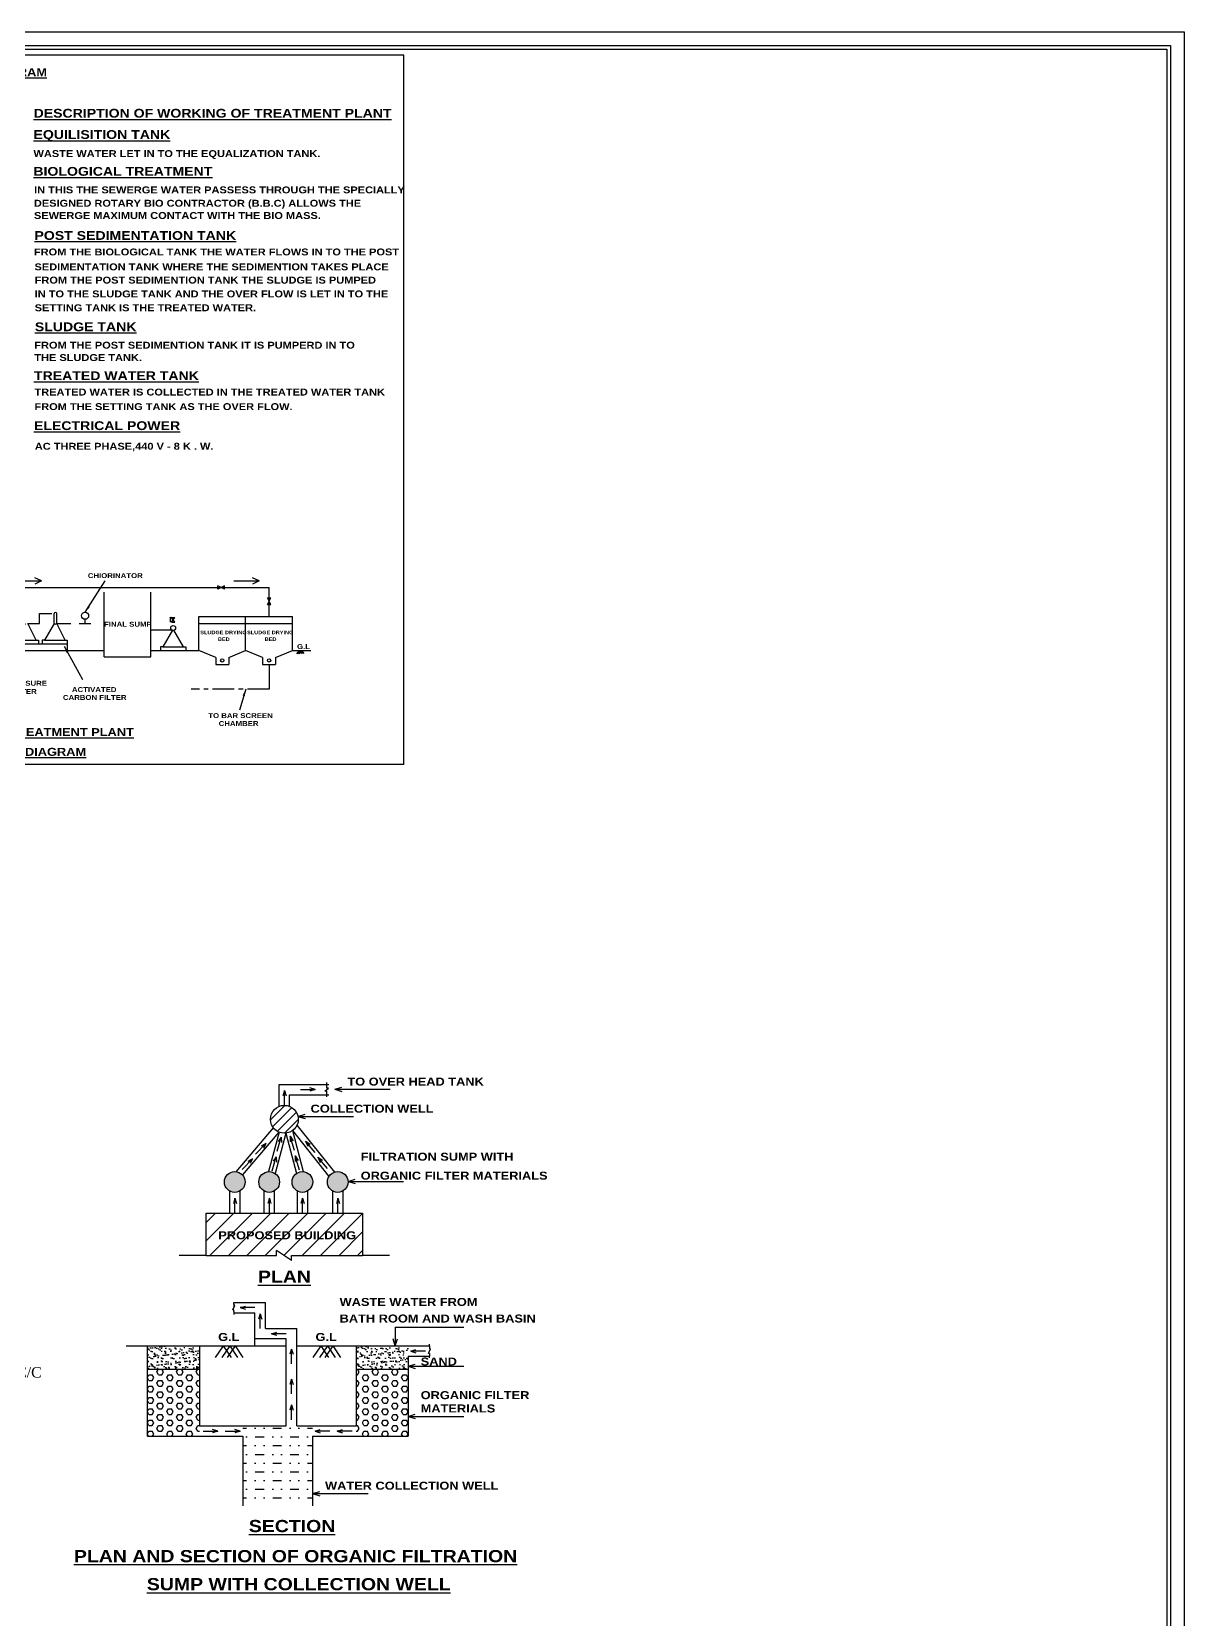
# Model space of a CAD drawing. Header units: metres. Extents: x 10791 to 15749, y -2675 to -2476.
# Drawn here: x 15716.32 to 15749.45, y -2644.33 to -2598.69 of the extents above; entities that cross this region are included whole.
import ezdxf

# ---------------------------------------------------------------- set-up
doc = ezdxf.new("R2010")
doc.units = ezdxf.units.M
doc.header["$LTSCALE"] = 0.5
doc.header["$MEASUREMENT"] = 0
doc.linetypes.add('CENTER', pattern=[2, 1.25, -0.25, 0.25, -0.25])
doc.styles.add('Isa-', font='times.ttf')
doc.styles.get("Standard").update_dxf_attribs({"font": ''})
doc.styles.get('Standard').set_extended_font_data('Arial Black')
doc.dimstyles.new('ISO-25', dxfattribs={"dimscale": 0, "dimtxt": 0.2, "dimasz": 0.2, "dimexe": 1.25, "dimexo": 0.625, "dimgap": 0, "dimtad": 0, "dimtih": 1, "dimtoh": 1, "dimzin": 1, "dimdsep": 46, "dimtxsty": 'Standard', "dimblk": 'OBLIQUE', "dimcen": 0, "dimse1": 1, "dimse2": 1, "dimclrd": 1, "dimclrt": 3, "dimadec": 0, "dimazin": 2, "dimtfac": 1, "dimtix": 1, "dimtofl": 0, "dimtmove": 0, "dimatfit": 3, "dimfxl": 0, "dimtolj": 1, "dimarcsym": 0})
pattern_1 = [(37.5, (14865.24452, -2402.34132), (-0.006299336, 0.192682377), [0, -0.152, 0, -0.17, 0, -0.1625]), (7.5, (14865.24452, -2402.34132), (0.17697767, 0.28221461), [0, -0.082, 0, -0.137, 0, -0.0525]), (327.5, (14865.12152, -2402.34132), (0.311414186, 0.000565905), [0, -0.05, 0, -0.18, 0, -0.235]), (317.5, (14865.12152, -2402.34132), (0.30061266, 0.08776756), [0, -0.025, 0, -0.118, 0, -0.135])]
pattern_2 = [(0, (14865.24452, -2402.34132), (0, 0.162379763), [0.09375, -0.1875]), (120, (14865.24452, -2402.34132), (-0.140625, -0.081189882), [0.09375, -0.1875]), (60, (14865.33827, -2402.34132), (-0.140625, 0.081189882), [0.09375, -0.1875])]

# ---------------------------------------------------------------- blocks, each defined once
blk = doc.blocks.new('_Oblique')
at = {"color": 0, "linetype": 'ByBlock', "lineweight": -2}
blk.add_line((-0.5, -0.5), (0.5, 0.5), dxfattribs=at)
blk = doc.blocks.new('A$C224D656F')
at = {"color": 4}
for p, q in [((3.765, 0), (-21.095, 0)), ((3.765, -20.39), (3.765, 0)), ((3.765, -20.39), (-21.095, -20.39))]:
    blk.add_line(p, q, dxfattribs=at)
for p, q in [((-6.66, -15.116), (-6.849, -15.028)), ((-0.399, -15.116), (-0.588, -15.028)), ((-11.676, -15.306), (-0.112, -15.306)), ((-7.391, -15.116), (-6.66, -15.116)), ((-6.66, -15.116), (-6.849, -15.204)), ((-4.853, -17.301), (-4.853, -15.442)), ((-3.508, -17.301), (-3.508, -15.442)), ((-1.587, -15.355), (-1.587, -15.257)), ((-1.391, -15.257), (-1.587, -15.355)), ((-1.391, -15.355), (-1.587, -15.257)), ((-1.391, -15.355), (-1.391, -15.257)), ((-1.13, -15.116), (-0.399, -15.116)), ((-0.399, -15.116), (-0.588, -15.204)), ((-0.112, -16.134), (-0.112, -15.306)), ((-0.161, -15.598), (-0.063, -15.598)), ((-0.063, -15.794), (-0.161, -15.598)), ((-0.161, -15.794), (-0.063, -15.598)), ((-0.161, -15.794), (-0.063, -15.794)), ((-7.046, -16.334), (-6.712, -16.334)), ((-6.712, -16.334), (-6.712, -16.055)), ((-6.712, -16.055), (-6.359, -16.055)), ((-6.294, -16.334), (-6.294, -16.055)), ((-6.213, -16.334), (-6.213, -16.055)), ((-6.213, -16.334), (-5.811, -16.334)), ((-5.569, -16.334), (-5.235, -16.334)), ((-5.402, -16.334), (-5.402, -16.218)), ((-2.943, -16.156), (-2.962, -16.189)), ((-2.943, -16.295), (-2.943, -16.156)), ((-2.943, -16.156), (-2.924, -16.189)), ((-2.922, -16.161), (-2.826, -16.161)), ((-2.826, -16.3), (-2.922, -16.161)), ((-2.922, -16.3), (-2.826, -16.161)), ((-2.922, -16.3), (-2.826, -16.3)), ((-2.13, -17.119), (-2.13, -16.134)), ((-2.13, -16.134), (0.559, -16.134)), ((-2.13, -16.334), (0.559, -16.334)), ((-0.786, -17.119), (-0.786, -16.134)), ((-0.786, -17.119), (-0.786, -16.134)), ((0.559, -17.119), (0.559, -16.134)), ((-6.811, -16.813), (-6.746, -16.813)), ((-6.746, -16.813), (-6.746, -16.919)), ((-6.635, -16.813), (-6.635, -16.919)), ((-6.571, -16.813), (-6.635, -16.813)), ((-5.977, -16.813), (-5.913, -16.813)), ((-5.913, -16.813), (-5.913, -16.919)), ((-8.738, -17.119), (-4.853, -17.119)), ((-7.469, -16.919), (-5.913, -16.919)), ((-5.913, -16.919), (-5.913, -17.119)), ((-4.853, -17.301), (-3.508, -17.301)), ((-3.508, -17.119), (-2.13, -17.119)), ((-3.165, -17.013), (-3.23, -17.013)), ((-3.23, -17.013), (-3.23, -17.119)), ((-2.572, -17.013), (-2.508, -17.013)), ((-2.508, -17.013), (-2.508, -17.119)), ((-1.643, -17.319), (-2.13, -17.119)), ((-1.643, -17.319), (-1.643, -17.519)), ((-1.271, -17.319), (-0.786, -17.119)), ((-1.271, -17.319), (-1.271, -17.519)), ((-0.299, -17.319), (-0.786, -17.119)), ((-0.299, -17.319), (-0.299, -17.519)), ((0.074, -17.319), (0.559, -17.119)), ((0.074, -17.319), (0.074, -17.519)), ((0.559, -17.119), (1.089, -17.119)), ((0.753, -17.119), (0.676, -17.206)), ((0.785, -17.119), (0.708, -17.206)), ((0.821, -17.119), (0.744, -17.206)), ((0.753, -17.119), (0.819, -17.204)), ((0.785, -17.119), (0.851, -17.204)), ((0.821, -17.119), (0.887, -17.204)), ((-1.643, -17.519), (-1.271, -17.519)), ((-0.299, -17.519), (0.074, -17.519)), ((-0.112, -17.519), (-0.112, -18.225))]:
    blk.add_line(p, q)
at = {"linetype": 'CENTER'}
for p, q in [((-2.889, -16.534), (-3.508, -16.534)), ((-0.112, -18.225), (-2.357, -18.225))]:
    blk.add_line(p, q, dxfattribs=at)
for points in [[(-7.127, -16.334), (-7.404, -16.813), (-6.811, -16.813), (-7.046, -16.334)], [(-6.294, -16.334), (-6.571, -16.813), (-5.977, -16.813), (-6.213, -16.334)], [(-2.889, -16.534), (-3.165, -17.013), (-2.572, -17.013), (-2.849, -16.534)]]:
    blk.add_lwpolyline(points)
for centre, radius in [((-5.402, -16.116), 0.102), ((-2.869, -16.466), 0.0709), ((-1.458, -17.4), 0.0493), ((-0.113, -17.4), 0.0493)]:
    blk.add_circle(centre, radius)
for centre, radius, start, end in [((-6.253, -16.063), 0.0414, 11.2706, 168.7294), ((-6.253, -16.31), 0.0474, 210.9569, 329.0431)]:
    blk.add_arc(centre, radius, start, end)
at = {"color": 3}
for s, height, p in [('%%USEWAGE TREATMENT PLANT PLAN & HYDRAULIC FLOW DIAGRAM', 0.23, (-18.612, -0.605)), ('%%UDESCRIPTION OF WORKING OF TREATMENT PLANT', 0.253, (-6.883, -1.795)), ('%%UEQUILISITION TANK', 0.253, (-6.886, -2.407)), ('WASTE WATER LET IN TO THE EQUALIZATION TANK.', 0.198, (-6.886, -2.928)), ('%%UBIOLOGICAL TREATMENT', 0.253, (-6.889, -3.466)), ('IN THIS THE SEWERGE WATER PASSESS THROUGH THE SPECIALLY', 0.198, (-6.868, -3.971)), ('SEWERGE MAXIMUM CONTACT WITH THE BIO MASS.', 0.198, (-6.872, -4.708)), ('DESIGNED ROTARY BIO CONTRACTOR (B.B.C) ALLOWS THE', 0.198, (-6.875, -4.355)), ('%%UPOST SEDIMENTATION TANK', 0.253, (-6.858, -5.31)), ('FROM THE BIOLOGICAL TANK THE WATER FLOWS IN TO THE POST', 0.198, (-6.874, -5.756)), ('SEDIMENTATION TANK WHERE THE SEDIMENTION TAKES PLACE ', 0.198, (-6.857, -6.184)), ('FROM THE POST SEDIMENTION TANK THE SLUDGE IS PUMPED  ', 0.198, (-6.852, -6.566)), ('IN TO THE SLUDGE TANK AND THE OVER FLOW IS LET IN TO THE', 0.198, (-6.852, -6.962)), ('SETTING TANK IS THE TREATED WATER.', 0.198, (-6.852, -7.361)), ('%%USLUDGE TANK', 0.253, (-6.847, -7.935)), ('THE SLUDGE TANK.', 0.198, (-6.863, -8.792)), ('FROM THE POST SEDIMENTION TANK IT IS PUMPERD IN TO', 0.198, (-6.863, -8.436)), ('%%UTREATED WATER TANK', 0.253, (-6.872, -9.341)), ('TREATED WATER IS COLLECTED IN THE TREATED WATER TANK', 0.198, (-6.858, -9.784)), ('FROM THE SETTING TANK AS THE OVER FLOW.', 0.198, (-6.858, -10.202)), ('%%UELECTRICAL POWER', 0.253, (-6.872, -10.777)), ('AC THREE PHASE,440 V - 8 K . W.', 0.198, (-6.848, -11.342)), ('CHIORINATOR', 0.14, (-5.324, -15.032)), ('FINAL SUMP', 0.14, (-4.856, -16.43)), ('SLUDGE DRYING', 0.1, (-2.09, -16.646)), ('BED', 0.1, (-1.582, -16.839)), ('SLUDGE DRYING', 0.1, (-0.746, -16.646)), ('BED', 0.1, (-0.238, -16.839)), ('G.L', 0.14, (0.692, -17.072)), ('PRESSURE', 0.14, (-7.731, -18.126)), ('FILTER', 0.14, (-7.576, -18.363)), ('ACTIVATED', 0.14, (-5.781, -18.307)), ('CARBON FILTER', 0.14, (-6.039, -18.535)), ('TO BAR SCREEN', 0.14, (-1.86, -19.056)), ('CHAMBER', 0.14, (-1.561, -19.284)), ('%%UDOMESTIC EFFLUENT TREATMENT PLANT', 0.23, (-11.661, -19.576)), ('%%UHYDRULIC FLOW DIAGRAM', 0.23, (-10.317, -20.143))]:
    blk.add_text(s, height=height, dxfattribs=at).set_placement(p)
for points in [[(-5.398, -16.014), (-4.824, -15.111)], [(-6.007, -16.989), (-5.474, -17.949)], [(-0.784, -18.225), (-0.966, -18.832)]]:
    blk.add_leader(points, dimstyle='ISO-25', override={"dimscale": 1})
blk = doc.blocks.new('A$C5F95083C')
at = {"color": 4}
blk.add_blockref('A$C224D656F', (-3.765, 10.195), dxfattribs=at)
blk = doc.blocks.new('A$C1C103266')
at = {"color": 2, "lineweight": 15}
blk.add_blockref('A$C5F95083C', (18.722, 1.686), dxfattribs=at)

msp = doc.modelspace()

# ---------------------------------------------------------------- hatches: boundary and pattern name
at = {"lineweight": 25}
h = msp.add_hatch(dxfattribs=at)
h.set_pattern_fill('ANSI31', color=1, scale=1.5, style=0)
h.set_pattern_definition([(45, (14865.4346, -2402.92567), (-0.13258252, 0.13258252), [])])
h.paths.add_polyline_path([(15723.18087, -2629.95738, 1), (15723.98087, -2629.95738, 1)])
for points in [[(15722.45169, -2631.76039, 1), (15721.85548, -2631.76039, 1)], [(15723.44167, -2631.76039, 1), (15722.84547, -2631.76039, 1)], [(15724.39663, -2631.76039, 1), (15723.80042, -2631.76039, 1)], [(15725.41295, -2631.76039, 1), (15724.81674, -2631.76039, 1)]]:
    msp.add_hatch(color=1, dxfattribs=at).paths.add_polyline_path(points)
h = msp.add_hatch(dxfattribs=at)
h.set_pattern_fill('ANSI31', scale=3, style=0)
h.set_pattern_definition([(45, (14865.4346, -2403.23567), (-0.26516504, 0.26516504), [])])
h.paths.add_polyline_path([(15725.83087, -2632.65523), (15721.33087, -2632.65523), (15721.33087, -2633.87523), (15723.35668, -2633.87523), (15723.35668, -2633.73166), (15723.79014, -2634.01879), (15723.79014, -2633.87523), (15725.83087, -2633.87523)])
h.paths.add_polyline_path([(15721.62109, -2633.47128), (15725.57769, -2633.47128), (15725.57769, -2633.11451), (15721.62109, -2633.11451)], flags=24)
h = msp.add_hatch(dxfattribs=at)
h.set_pattern_fill('AR-SAND', color=1, scale=0.1, style=0)
h.set_pattern_definition(pattern_1)
h.paths.add_polyline_path([(15721.14079, -2636.4729), (15719.64079, -2636.4729), (15719.64079, -2636.7729), (15719.64079, -2637.13881), (15721.14079, -2637.13881)])
h = msp.add_hatch(dxfattribs=at)
h.set_pattern_fill('AR-SAND', color=1, scale=0.1, style=0)
h.set_pattern_definition(pattern_1)
h.paths.add_polyline_path([(15727.14079, -2636.4729), (15725.64079, -2636.4729), (15725.64079, -2637.13881), (15727.14079, -2637.13881), (15727.14079, -2636.7729)])
h = msp.add_hatch(dxfattribs=at)
h.set_pattern_fill('HEX', color=1, scale=0.75, style=0)
h.set_pattern_definition(pattern_2)
h.paths.add_polyline_path([(15721.14079, -2637.13881), (15719.64079, -2637.13881), (15719.64079, -2639.0729), (15721.14079, -2639.0729)])
h = msp.add_hatch(dxfattribs=at)
h.set_pattern_fill('HEX', color=1, scale=0.75, style=0)
h.set_pattern_definition(pattern_2)
h.paths.add_polyline_path([(15727.14079, -2637.13881), (15725.64079, -2637.13881), (15725.64079, -2639.0729), (15727.14079, -2639.0729)])
h = msp.add_hatch(dxfattribs=at)
h.set_pattern_fill('MUDST', color=1, style=0)
h.set_pattern_definition([(0, (14865.24452, -2402.34132), (0.5, 0.25), [0.25, -0.25, 0, -0.25, 0, -0.25])])
h.paths.add_polyline_path([(15724.39079, -2638.7729), (15723.93501, -2638.7729), (15723.63501, -2638.7729), (15722.39079, -2638.7729), (15722.39079, -2641.0729), (15724.39079, -2641.0729)])

# ---------------------------------------------------------------- linework, layer by layer
at = {"color": 7, "lineweight": 25}
for p, q in [((15723.43087, -2629.58657), (15723.43087, -2628.95738)), ((15723.43087, -2628.95738), (15724.85645, -2628.95738)), ((15723.73087, -2629.58657), (15723.73087, -2629.25738)), ((15723.73087, -2629.25738), (15724.85645, -2629.25738)), ((15724.74558, -2629.15298), (15724.85046, -2629.06177)), ((15724.79802, -2629.15298), (15724.74558, -2629.15298)), ((15724.79802, -2629.06177), (15724.79802, -2628.8976)), ((15724.85046, -2629.06177), (15724.79802, -2629.06177)), ((15724.79802, -2629.31717), (15724.79802, -2629.15298)), ((15725.0297, -2629.09707), (15725.23444, -2629.03514)), ((15725.0297, -2629.09707), (15726.62709, -2629.09707)), ((15725.0297, -2629.09707), (15725.23444, -2629.15901)), ((15723.94328, -2630.12666), (15725.0183, -2631.47835)), ((15723.97222, -2629.87463), (15724.17696, -2629.8127)), ((15723.97222, -2629.87463), (15725.5696, -2629.87463)), ((15723.97222, -2629.87463), (15724.17696, -2629.93657)), ((15722.19841, -2631.46568), (15723.26827, -2630.20695)), ((15722.37758, -2631.56369), (15723.42852, -2630.32723)), ((15723.42852, -2630.32723), (15723.12235, -2631.46305)), ((15723.6263, -2630.36195), (15723.31506, -2631.51656)), ((15723.6263, -2630.36195), (15723.92939, -2631.51491)), ((15723.81247, -2630.2835), (15724.86177, -2631.60285)), ((15723.81247, -2630.2835), (15724.12261, -2631.46326)), ((15725.4126, -2631.74603), (15725.61734, -2631.6841)), ((15725.4126, -2631.74603), (15727.00999, -2631.74603)), ((15725.4126, -2631.74603), (15725.61734, -2631.80796)), ((15722.00961, -2632.65523), (15722.00961, -2632.02142)), ((15722.30961, -2632.65523), (15722.30961, -2632.0144)), ((15722.99959, -2632.65523), (15722.99959, -2632.02142)), ((15723.29959, -2632.65523), (15723.29959, -2632.0144)), ((15723.95455, -2632.65523), (15723.95455, -2632.02142)), ((15724.25455, -2632.65523), (15724.25455, -2632.0144)), ((15724.97087, -2632.65523), (15724.97087, -2632.02142)), ((15725.27087, -2632.65523), (15725.27087, -2632.0144)), ((15721.33087, -2632.65523), (15725.83087, -2632.65523)), ((15721.33087, -2633.87523), (15721.33087, -2632.65523)), ((15725.83087, -2632.65523), (15725.83087, -2633.87523)), ((15723.35668, -2633.87523), (15723.35668, -2633.73166)), ((15723.79014, -2634.01879), (15723.35668, -2633.73166)), ((15721.33087, -2633.87523), (15720.55653, -2633.87523)), ((15721.33087, -2633.87523), (15723.35668, -2633.87523)), ((15723.79014, -2633.87523), (15725.83087, -2633.87523)), ((15723.79014, -2634.01879), (15723.79014, -2633.87523)), ((15726.60521, -2633.87523), (15725.83087, -2633.87523)), ((15722.09478, -2635.43938), (15722.15523, -2635.30873)), ((15722.12501, -2635.43938), (15722.09478, -2635.43938)), ((15722.12501, -2635.2229), (15723.03501, -2635.2229)), ((15722.12501, -2635.2704), (15722.12501, -2635.2229)), ((15722.12501, -2635.2704), (15722.12501, -2635.35623)), ((15722.15523, -2635.30873), (15722.12501, -2635.30873)), ((15722.12501, -2635.48689), (15722.12501, -2635.43938)), ((15722.12501, -2635.48689), (15722.12501, -2635.5704)), ((15722.12501, -2635.5229), (15722.73501, -2635.5229)), ((15722.73501, -2636.4729), (15722.73501, -2635.5229)), ((15723.03501, -2635.9729), (15723.03501, -2635.2229)), ((15723.03501, -2635.9729), (15723.93501, -2635.9729)), ((15723.93501, -2638.7729), (15723.93501, -2635.9729)), ((15726.76834, -2635.93329), (15728.73818, -2635.93329)), ((15726.76834, -2635.93329), (15726.76834, -2636.4729)), ((15719.03079, -2636.4729), (15723.63501, -2636.4729)), ((15721.14079, -2636.4729), (15721.14079, -2638.7729)), ((15723.63501, -2636.2729), (15722.73501, -2636.2729)), ((15723.63501, -2638.7729), (15723.63501, -2636.2729)), ((15723.93501, -2636.4729), (15727.75079, -2636.4729)), ((15725.64079, -2636.4729), (15725.64079, -2638.7729)), ((15726.76834, -2636.4729), (15726.70641, -2636.26816)), ((15726.76834, -2636.4729), (15726.83028, -2636.26816)), ((15727.72057, -2636.68938), (15727.78102, -2636.55873)), ((15727.75079, -2636.4729), (15727.75079, -2636.4254)), ((15727.75079, -2636.4729), (15727.75079, -2636.55873)), ((15727.78102, -2636.55873), (15727.75079, -2636.55873)), ((15727.14079, -2636.7729), (15727.75079, -2636.7729)), ((15727.14079, -2636.7729), (15727.14079, -2639.0729)), ((15727.14079, -2637.0606), (15727.34553, -2636.99867)), ((15727.75079, -2636.68938), (15727.72057, -2636.68938)), ((15727.75079, -2636.68938), (15727.75079, -2636.7729)), ((15727.75079, -2636.8204), (15727.75079, -2636.7729)), ((15719.64079, -2637.13881), (15721.14079, -2637.13881)), ((15725.64079, -2637.13881), (15727.14079, -2637.13881)), ((15727.14079, -2637.0606), (15728.73818, -2637.0606)), ((15727.14079, -2637.0606), (15727.34553, -2637.12254)), ((15721.14079, -2638.7729), (15723.63501, -2638.7729)), ((15723.93501, -2638.7729), (15725.64079, -2638.7729)), ((15727.14079, -2638.5007), (15727.34553, -2638.43876)), ((15727.14079, -2638.5007), (15728.73818, -2638.5007)), ((15727.14079, -2638.5007), (15727.34553, -2638.56263)), ((15719.64079, -2639.0729), (15722.39079, -2639.0729)), ((15722.39079, -2639.0729), (15722.39079, -2641.0729)), ((15724.39079, -2639.0729), (15727.14079, -2639.0729)), ((15724.39079, -2639.0729), (15724.39079, -2641.0729)), ((15724.39079, -2640.72048), (15724.59553, -2640.65854)), ((15724.39079, -2640.72048), (15725.98818, -2640.72048)), ((15724.39079, -2640.72048), (15724.59553, -2640.78241))]:
    msp.add_line(p, q, dxfattribs=at)
at = {"color": 1, "lineweight": 25}
for p, q in [((15723.58229, -2629.13255), (15723.53607, -2629.28322)), ((15723.58229, -2629.55738), (15723.58229, -2629.13255)), ((15723.58229, -2629.13255), (15723.62852, -2629.28322)), ((15724.04149, -2629.10376), (15724.46632, -2629.10376)), ((15724.46632, -2629.10376), (15724.31564, -2629.05754)), ((15724.46632, -2629.10376), (15724.31564, -2629.14999)), ((15723.37057, -2630.87674), (15723.49224, -2630.46971)), ((15723.49224, -2630.46971), (15723.4048, -2630.60083)), ((15723.49224, -2630.46971), (15723.49337, -2630.62731)), ((15723.74847, -2630.44518), (15723.74733, -2630.60278)), ((15723.87014, -2630.85221), (15723.74847, -2630.44518)), ((15723.74847, -2630.44518), (15723.83591, -2630.5763)), ((15724.46422, -2630.9156), (15724.1915, -2630.58986)), ((15724.1915, -2630.58986), (15724.25279, -2630.73507)), ((15724.1915, -2630.58986), (15724.32367, -2630.67572)), ((15722.37046, -2631.39919), (15722.66327, -2631.09138)), ((15722.66327, -2631.09138), (15722.52592, -2631.16869)), ((15722.66327, -2631.09138), (15722.59291, -2631.23241)), ((15722.75456, -2630.96065), (15723.04736, -2630.65284)), ((15723.04736, -2630.65284), (15722.91002, -2630.73015)), ((15723.04736, -2630.65284), (15722.977, -2630.79387)), ((15723.2267, -2631.44168), (15723.34838, -2631.03464)), ((15723.34838, -2631.03464), (15723.26093, -2631.16577)), ((15723.34838, -2631.03464), (15723.34951, -2631.19225)), ((15723.89233, -2631.01011), (15723.8912, -2631.16772)), ((15724.01401, -2631.41715), (15723.89233, -2631.01011)), ((15723.89233, -2631.01011), (15723.97977, -2631.14124)), ((15724.81977, -2631.37759), (15724.54705, -2631.05185)), ((15724.54705, -2631.05185), (15724.60834, -2631.19706)), ((15724.54705, -2631.05185), (15724.67922, -2631.13771)), ((15722.15961, -2632.23039), (15722.11338, -2632.38107)), ((15722.15961, -2632.65523), (15722.15961, -2632.23039)), ((15722.15961, -2632.23039), (15722.20583, -2632.38107)), ((15723.14959, -2632.23039), (15723.10337, -2632.38107)), ((15723.14959, -2632.65523), (15723.14959, -2632.23039)), ((15723.14959, -2632.23039), (15723.19582, -2632.38107)), ((15724.10455, -2632.23039), (15724.05832, -2632.38107)), ((15724.10455, -2632.65523), (15724.10455, -2632.23039)), ((15724.10455, -2632.23039), (15724.15077, -2632.38107)), ((15725.12087, -2632.23039), (15725.07464, -2632.38107)), ((15725.12087, -2632.65523), (15725.12087, -2632.23039)), ((15725.12087, -2632.23039), (15725.16709, -2632.38107)), ((15722.31018, -2635.3729), (15722.46085, -2635.32668)), ((15722.73501, -2635.3729), (15722.31018, -2635.3729)), ((15722.31018, -2635.3729), (15722.46085, -2635.41912)), ((15722.88501, -2635.55114), (15722.83878, -2635.70182)), ((15722.88501, -2635.97598), (15722.88501, -2635.55114)), ((15722.88501, -2635.55114), (15722.93123, -2635.70182)), ((15723.21018, -2636.1229), (15723.36085, -2636.07668)), ((15721.81961, -2636.4729), (15721.59285, -2636.8037)), ((15722.01087, -2636.4729), (15721.78412, -2636.8037)), ((15721.81961, -2636.4729), (15722.04636, -2636.8037)), ((15722.16389, -2636.4729), (15721.93714, -2636.8037)), ((15722.01087, -2636.4729), (15722.23763, -2636.8037)), ((15722.16389, -2636.4729), (15722.39064, -2636.8037)), ((15723.63501, -2636.1229), (15723.21018, -2636.1229)), ((15723.21018, -2636.1229), (15723.36085, -2636.16912)), ((15723.78501, -2636.56424), (15723.73878, -2636.71491)), ((15723.78501, -2636.98907), (15723.78501, -2636.56424)), ((15723.78501, -2636.56424), (15723.83123, -2636.71491)), ((15724.62599, -2636.4729), (15724.39924, -2636.8037)), ((15724.81726, -2636.4729), (15724.59051, -2636.8037)), ((15724.62599, -2636.4729), (15724.85274, -2636.8037)), ((15724.97027, -2636.4729), (15724.74352, -2636.8037)), ((15724.81726, -2636.4729), (15725.04401, -2636.8037)), ((15724.97027, -2636.4729), (15725.19703, -2636.8037)), ((15727.21291, -2636.6229), (15727.36359, -2636.57668)), ((15727.63775, -2636.6229), (15727.21291, -2636.6229)), ((15727.21291, -2636.6229), (15727.36359, -2636.66912)), ((15723.78501, -2637.43024), (15723.73878, -2637.58092)), ((15723.78501, -2637.85508), (15723.78501, -2637.43024)), ((15723.78501, -2637.43024), (15723.83123, -2637.58092)), ((15723.78501, -2638.1705), (15723.73878, -2638.32118)), ((15723.78501, -2638.59533), (15723.78501, -2638.1705)), ((15723.78501, -2638.1705), (15723.83123, -2638.32118)), ((15721.24412, -2638.9229), (15721.66895, -2638.9229)), ((15721.66895, -2638.9229), (15721.51828, -2638.87668)), ((15721.66895, -2638.9229), (15721.51828, -2638.96912)), ((15721.88174, -2638.9229), (15722.30658, -2638.9229)), ((15722.30658, -2638.9229), (15722.1559, -2638.87668)), ((15722.30658, -2638.9229), (15722.1559, -2638.96912)), ((15724.46291, -2638.9229), (15724.61359, -2638.87668)), ((15724.88775, -2638.9229), (15724.46291, -2638.9229)), ((15724.46291, -2638.9229), (15724.61359, -2638.96912)), ((15725.10333, -2638.9229), (15725.25401, -2638.87668)), ((15725.52816, -2638.9229), (15725.10333, -2638.9229)), ((15725.10333, -2638.9229), (15725.25401, -2638.96912))]:
    msp.add_line(p, q, dxfattribs=at)
at = {"lineweight": 25, "ltscale": 2}
msp.add_line((15719.64079, -2639.0729), (15719.64079, -2636.4729), dxfattribs=at)
for points in [[(15626.57095, -2598.69269), (15749.45461, -2598.69269), (15749.45461, -2675.04426), (15626.57095, -2675.04426)], [(15626.97095, -2599.09269), (15749.05461, -2599.09269), (15749.05461, -2674.64426), (15626.97095, -2674.64426)], [(15627.07095, -2599.19269), (15748.95461, -2599.19269), (15748.95461, -2674.54426), (15627.07095, -2674.54426)]]:
    msp.add_lwpolyline(points, close=True, dxfattribs=at)
at = {"color": 7, "lineweight": 25}
for centre, radius in [((15723.58087, -2629.95738), 0.4), ((15722.15358, -2631.76039), 0.2981), ((15723.14357, -2631.76039), 0.2981), ((15724.09852, -2631.76039), 0.2981), ((15725.11484, -2631.76039), 0.2981)]:
    msp.add_circle(centre, radius, dxfattribs=at)

# ---------------------------------------------------------------- block references
msp.add_blockref('A$C1C103266', (15708.29613, -2611.24785))

# ---------------------------------------------------------------- texts
at = {"lineweight": 25}
for s, p in [('TO OVER HEAD TANK', (15725.39224, -2628.98999)), ('COLLECTION WELL', (15724.33475, -2629.76754)), ('FILTRATION SUMP WITH', (15725.77514, -2631.14943)), ('ORGANIC FILTER MATERIALS', (15725.77514, -2631.69369)), ('PROPOSED BUILDING', (15721.68055, -2633.4079)), ('WASTE WATER FROM ', (15725.16939, -2635.325)), ('BATH ROOM AND WASH BASIN', (15725.16939, -2635.80067)), ('G.L', (15721.67611, -2636.33167)), ('G.L', (15724.47737, -2636.33167)), ('SAND', (15727.50005, -2637.03776)), ('ORGANIC FILTER', (15727.50005, -2638.0039)), ('MATERIALS', (15727.50005, -2638.38754)), ('WATER COLLECTION WELL', (15724.75005, -2640.60732))]:
    msp.add_text(s, height=0.23, dxfattribs=at).set_placement(p)
at = {"color": 3, "lineweight": 25}
for s, p in [('%%UPLAN', (15722.8205, -2634.65676)), ('%%USECTION', (15722.55841, -2641.82714)), ('%%UPLAN AND SECTION OF ORGANIC FILTRATION', (15717.52921, -2642.69156)), ('%%USUMP WITH COLLECTION WELL', (15719.62669, -2643.49825))]:
    msp.add_text(s, height=0.35, dxfattribs=at).set_placement(p)
at = {"color": 0, "lineweight": -2, "style": 'Isa-'}
msp.add_text('8mm %%C Stirrups / Binders @ 200C/C', height=0.3, dxfattribs=at).set_placement((15709.86496, -2637.38355))

doc.saveas('drawing.dxf')
